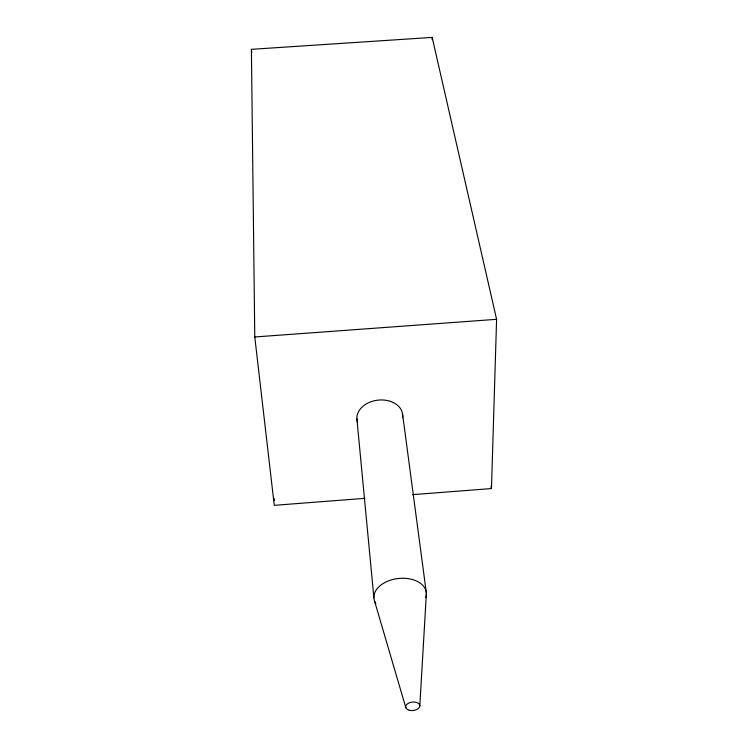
<?xml version="1.0" encoding="UTF-8"?>
<svg xmlns="http://www.w3.org/2000/svg" width="748" height="748" viewBox="0 0 748 748"><rect width="100%" height="100%" fill="white"/><g stroke="black" fill="none" stroke-linecap="round" stroke-linejoin="round"><path stroke-width="1.12" d="M412.475 494.662L491.464 488.566L496.597 319.312L432.166 37.4L251.403 49.331L254.778 336.974L274.264 505.33L364.856 498.336M419.796 706.159L426.369 593.622M254.778 336.974L496.597 319.312M374.561 601.083L405.827 707.72M491.015 486.275L491.464 488.566M402.574 414.121L426.285 592.397M251.403 49.331L251.749 52.799M356.889 418.768L373.888 597.792M274.086 498.327L274.142 500.664M432.166 37.4L432.185 39.738M375.842 603.617A26.348 17.092 -6.5 0 1 397.693 578.569A26.348 17.092 -6.5 0 1 425.818 597.297M357.619 422.293A22.964 16.83 -6.5 0 1 378.245 400.105A22.964 16.83 -6.5 0 1 402.499 417.73M409.278 710.273A7.106 4.245 -6.5 0 0 419.824 705.738A7.106 4.245 -6.5 0 0 409.128 702.905A7.106 4.245 -6.5 0 0 409.278 710.273"/></g></svg>
